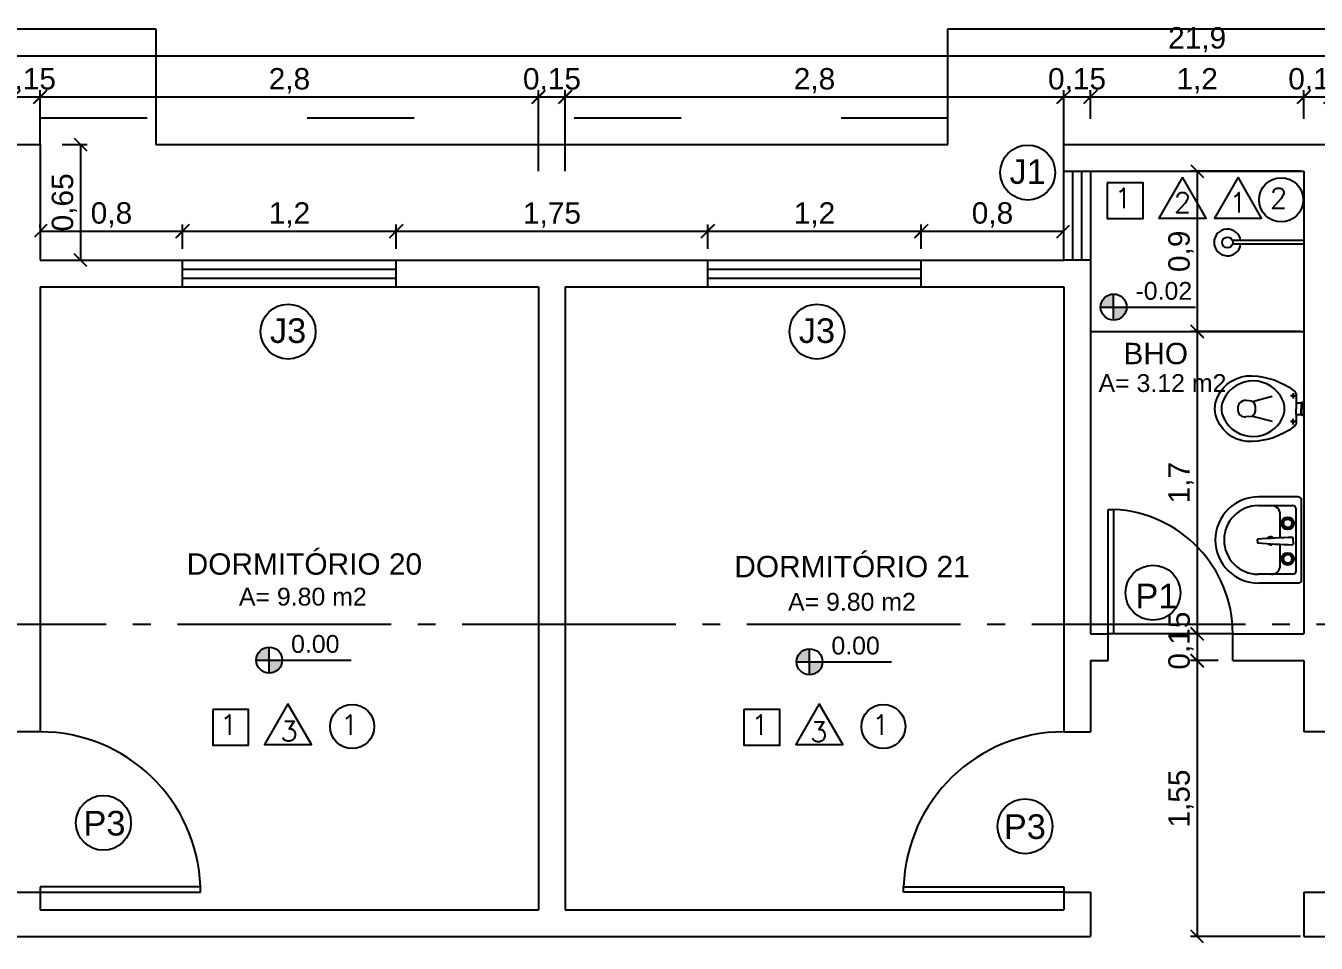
# Model space of a CAD drawing. Header units: millimetres. Extents: x 313 to 493, y 47 to 181.
# Drawn here: x 346.88 to 354.13, y 96.45 to 101.6 of the extents above; entities that cross this region are included whole.
import ezdxf

# ---------------------------------------------------------------- set-up
doc = ezdxf.new("R2010")
doc.units = ezdxf.units.MM
doc.header["$LTSCALE"] = 0.05
doc.header["$MEASUREMENT"] = 0
doc.header["$PDMODE"] = 3
doc.linetypes.add('ACAD_ISO03W100', pattern=[30, 12, -18])
doc.linetypes.add('ACAD_ISO04W100', pattern=[30, 24, -3, 0, -3])
for name, color, linetype in [('01', 1, 'Continuous'), ('02', 2, 'Continuous'), ('03', 3, 'Continuous'), ('05', 5, 'Continuous'), ('2', 2, 'Continuous'), ('A110', 2, 'Continuous'), ('A2TXT25', 2, 'Continuous'), ('BAN', 13, 'Continuous'), ('COBERTURA', 7, 'ACAD_ISO03W100'), ('CORTE', 6, 'ACAD_ISO04W100'), ('TRACEJADO', 7, 'ACAD_ISO03W100')]:
    doc.layers.add(name, color=color, linetype=linetype)
doc.styles.add('ROMANS', font='romans.shx', dxfattribs={"height": 0.15})
doc.styles.get("Standard").update_dxf_attribs({"font": 'arial.ttf'})
doc.dimstyles.new('ISO-25', dxfattribs={"dimscale": 0.04, "dimtxt": 4, "dimasz": 2.5, "dimexe": 1.25, "dimexo": 0.625, "dimtad": 1, "dimdec": 3, "dimtxsty": 'Standard', "dimblk": 'OBLIQUE', "dimcen": 2.5, "dimadec": 0, "dimazin": 0, "dimtfac": 1, "dimtdec": 3, "dimtmove": 0, "dimatfit": 3, "dimldrblk": 'OBLIQUE', "dimfxl": 1, "dimarcsym": 0})

# ---------------------------------------------------------------- blocks, each defined once
blk = doc.blocks.new('_Oblique')
at = {"layer": 'TRACEJADO', "color": 0, "lineweight": -2}
blk.add_line((-0.5, -0.5), (0.5, 0.5), dxfattribs=at)
blk = doc.blocks.new('*D32')
at = {"layer": 'BAN', "color": 0}
for p, q in [((347.0837, 100.9329), (347.2251, 100.9329)), ((347.1876, 100.9329), (347.1876, 100.2829)), ((347.0493, 100.2829), (347.2251, 100.2829))]:
    blk.add_line(p, q, dxfattribs=at)
at = {"layer": 'Defpoints', "color": 0}
for p in [(347.065, 100.9329), (347.0306, 100.2829), (347.1876, 100.2829)]:
    blk.add_point(p, dxfattribs=at)
at = {"layer": 'BAN', "color": 0, "xscale": 0.075, "yscale": 0.075, "zscale": 0.075}
for p, rotation in [((347.1876, 100.9329), 90), ((347.1876, 100.2829), 270)]:
    blk.add_blockref('_Oblique', p, dxfattribs=dict(at, rotation=rotation))
at = {"layer": 'BAN', "color": 0, "insert": (347.0968, 100.6079), "char_height": 0.12, "attachment_point": 5, "rotation": 90}
blk.add_mtext('0,65', dxfattribs=at)
blk = doc.blocks.new('*D35')
at = {"layer": 'BAN', "color": 0}
for p, q in [((342.5111, 100.4902), (342.5111, 101.468)), ((342.5111, 101.4305), (364.4111, 101.4305)), ((364.4111, 100.5066), (364.4111, 101.468))]:
    blk.add_line(p, q, dxfattribs=at)
at = {"layer": 'Defpoints', "color": 0}
for p in [(364.4111, 101.4305), (364.4111, 100.4878), (342.5111, 100.4715)]:
    blk.add_point(p, dxfattribs=at)
at = {"layer": 'BAN', "color": 0, "xscale": 0.075, "yscale": 0.075, "zscale": 0.075, "rotation": 180}
blk.add_blockref('_Oblique', (342.5111, 101.4305), dxfattribs=at)
at = {"layer": 'BAN', "color": 0, "xscale": 0.075, "yscale": 0.075, "zscale": 0.075}
blk.add_blockref('_Oblique', (364.4111, 101.4305), dxfattribs=at)
at = {"layer": 'BAN', "color": 0, "insert": (353.4611, 101.5213), "char_height": 0.12, "attachment_point": 5}
blk.add_mtext('21,9', dxfattribs=at)
blk = doc.blocks.new('*D41')
at = {"layer": 'BAN', "color": 0}
for p, q in [((348.9611, 100.3473), (348.9611, 100.484)), ((348.9611, 100.4465), (350.7111, 100.4465)), ((350.7111, 100.3473), (350.7111, 100.484))]:
    blk.add_line(p, q, dxfattribs=at)
at = {"layer": 'Defpoints', "color": 0}
for p in [(350.7111, 100.4465), (348.9611, 100.3286), (350.7111, 100.3286)]:
    blk.add_point(p, dxfattribs=at)
at = {"layer": 'BAN', "color": 0, "xscale": 0.075, "yscale": 0.075, "zscale": 0.075, "rotation": 180}
blk.add_blockref('_Oblique', (348.9611, 100.4465), dxfattribs=at)
at = {"layer": 'BAN', "color": 0, "xscale": 0.075, "yscale": 0.075, "zscale": 0.075}
blk.add_blockref('_Oblique', (350.7111, 100.4465), dxfattribs=at)
at = {"layer": 'BAN', "color": 0, "insert": (349.8361, 100.5374), "char_height": 0.12, "attachment_point": 5}
blk.add_mtext('1,75', dxfattribs=at)
blk = doc.blocks.new('*D61')
at = {"layer": 'BAN', "color": 0}
for p, q in [((346.9611, 100.4653), (346.9611, 100.484)), ((346.9611, 100.4465), (347.7611, 100.4465)), ((347.7611, 100.3473), (347.7611, 100.484))]:
    blk.add_line(p, q, dxfattribs=at)
at = {"layer": 'Defpoints', "color": 0}
for p in [(346.9611, 100.4465), (347.7611, 100.4465), (347.7611, 100.3286)]:
    blk.add_point(p, dxfattribs=at)
at = {"layer": 'BAN', "color": 0, "xscale": 0.075, "yscale": 0.075, "zscale": 0.075, "rotation": 180}
blk.add_blockref('_Oblique', (346.9611, 100.4465), dxfattribs=at)
at = {"layer": 'BAN', "color": 0, "xscale": 0.075, "yscale": 0.075, "zscale": 0.075}
blk.add_blockref('_Oblique', (347.7611, 100.4465), dxfattribs=at)
at = {"layer": 'BAN', "color": 0, "insert": (347.3611, 100.5374), "char_height": 0.12, "attachment_point": 5}
blk.add_mtext('0,8', dxfattribs=at)
blk = doc.blocks.new('*D62')
at = {"layer": 'BAN', "color": 0}
for p, q in [((347.7611, 100.3473), (347.7611, 100.484)), ((347.7611, 100.4465), (348.9611, 100.4465)), ((348.9611, 100.3473), (348.9611, 100.484))]:
    blk.add_line(p, q, dxfattribs=at)
at = {"layer": 'Defpoints', "color": 0}
for p in [(348.9611, 100.4465), (347.7611, 100.3286), (348.9611, 100.3286)]:
    blk.add_point(p, dxfattribs=at)
at = {"layer": 'BAN', "color": 0, "xscale": 0.075, "yscale": 0.075, "zscale": 0.075, "rotation": 180}
blk.add_blockref('_Oblique', (347.7611, 100.4465), dxfattribs=at)
at = {"layer": 'BAN', "color": 0, "xscale": 0.075, "yscale": 0.075, "zscale": 0.075}
blk.add_blockref('_Oblique', (348.9611, 100.4465), dxfattribs=at)
at = {"layer": 'BAN', "color": 0, "insert": (348.3611, 100.5374), "char_height": 0.12, "attachment_point": 5}
blk.add_mtext('1,2', dxfattribs=at)
blk = doc.blocks.new('*D69')
at = {"layer": 'BAN', "color": 0}
for p, q in [((350.7111, 100.3473), (350.7111, 100.484)), ((350.7111, 100.4465), (351.9111, 100.4465)), ((351.9111, 100.3473), (351.9111, 100.484))]:
    blk.add_line(p, q, dxfattribs=at)
at = {"layer": 'Defpoints', "color": 0}
for p in [(351.9111, 100.4465), (350.7111, 100.3286), (351.9111, 100.3286)]:
    blk.add_point(p, dxfattribs=at)
at = {"layer": 'BAN', "color": 0, "xscale": 0.075, "yscale": 0.075, "zscale": 0.075, "rotation": 180}
blk.add_blockref('_Oblique', (350.7111, 100.4465), dxfattribs=at)
at = {"layer": 'BAN', "color": 0, "xscale": 0.075, "yscale": 0.075, "zscale": 0.075}
blk.add_blockref('_Oblique', (351.9111, 100.4465), dxfattribs=at)
at = {"layer": 'BAN', "color": 0, "insert": (351.3111, 100.5374), "char_height": 0.12, "attachment_point": 5}
blk.add_mtext('1,2', dxfattribs=at)
blk = doc.blocks.new('*D70')
at = {"layer": 'BAN', "color": 0}
for p, q in [((351.9111, 100.3473), (351.9111, 100.484)), ((351.9111, 100.4465), (352.7111, 100.4465)), ((352.7111, 100.3473), (352.7111, 100.484))]:
    blk.add_line(p, q, dxfattribs=at)
at = {"layer": 'Defpoints', "color": 0}
for p in [(352.7111, 100.4465), (351.9111, 100.3286), (352.7111, 100.3286)]:
    blk.add_point(p, dxfattribs=at)
at = {"layer": 'BAN', "color": 0, "xscale": 0.075, "yscale": 0.075, "zscale": 0.075, "rotation": 180}
blk.add_blockref('_Oblique', (351.9111, 100.4465), dxfattribs=at)
at = {"layer": 'BAN', "color": 0, "xscale": 0.075, "yscale": 0.075, "zscale": 0.075}
blk.add_blockref('_Oblique', (352.7111, 100.4465), dxfattribs=at)
at = {"layer": 'BAN', "color": 0, "insert": (352.3111, 100.5374), "char_height": 0.12, "attachment_point": 5}
blk.add_mtext('0,8', dxfattribs=at)
blk = doc.blocks.new('*D160')
at = {"layer": 'BAN', "color": 0}
for p, q in [((346.9611, 101.0824), (346.9611, 101.238)), ((349.7611, 100.7841), (349.7611, 101.238)), ((346.9611, 101.2005), (349.7611, 101.2005))]:
    blk.add_line(p, q, dxfattribs=at)
at = {"layer": 'Defpoints', "color": 0}
for p in [(349.7611, 101.2005), (346.9611, 101.0636), (349.7611, 100.7653)]:
    blk.add_point(p, dxfattribs=at)
at = {"layer": 'BAN', "color": 0, "xscale": 0.075, "yscale": 0.075, "zscale": 0.075, "rotation": 180}
blk.add_blockref('_Oblique', (346.9611, 101.2005), dxfattribs=at)
at = {"layer": 'BAN', "color": 0, "xscale": 0.075, "yscale": 0.075, "zscale": 0.075}
blk.add_blockref('_Oblique', (349.7611, 101.2005), dxfattribs=at)
at = {"layer": 'BAN', "color": 0, "insert": (348.3611, 101.2913), "char_height": 0.12, "attachment_point": 5}
blk.add_mtext('2,8', dxfattribs=at)
blk = doc.blocks.new('*D165')
at = {"layer": 'BAN', "color": 0}
for p, q in [((346.8111, 101.0878), (346.8111, 101.238)), ((346.9611, 101.0824), (346.9611, 101.238)), ((346.8111, 101.2005), (346.9611, 101.2005))]:
    blk.add_line(p, q, dxfattribs=at)
at = {"layer": 'Defpoints', "color": 0}
for p in [(346.9611, 101.2005), (346.8111, 101.069), (346.9611, 101.0636)]:
    blk.add_point(p, dxfattribs=at)
at = {"layer": 'BAN', "color": 0, "xscale": 0.075, "yscale": 0.075, "zscale": 0.075, "rotation": 180}
blk.add_blockref('_Oblique', (346.8111, 101.2005), dxfattribs=at)
at = {"layer": 'BAN', "color": 0, "xscale": 0.075, "yscale": 0.075, "zscale": 0.075}
blk.add_blockref('_Oblique', (346.9611, 101.2005), dxfattribs=at)
at = {"layer": 'BAN', "color": 0, "insert": (346.8861, 101.2913), "char_height": 0.12, "attachment_point": 5}
blk.add_mtext('0,15', dxfattribs=at)
blk = doc.blocks.new('*D167')
at = {"layer": 'BAN', "color": 0}
for p, q in [((352.8611, 101.0775), (352.8611, 101.238)), ((354.0611, 101.0776), (354.0611, 101.238)), ((352.8611, 101.2005), (354.0611, 101.2005))]:
    blk.add_line(p, q, dxfattribs=at)
at = {"layer": 'Defpoints', "color": 0}
for p in [(354.0611, 101.2005), (352.8611, 101.0587), (354.0611, 101.0588)]:
    blk.add_point(p, dxfattribs=at)
at = {"layer": 'BAN', "color": 0, "xscale": 0.075, "yscale": 0.075, "zscale": 0.075, "rotation": 180}
blk.add_blockref('_Oblique', (352.8611, 101.2005), dxfattribs=at)
at = {"layer": 'BAN', "color": 0, "xscale": 0.075, "yscale": 0.075, "zscale": 0.075}
blk.add_blockref('_Oblique', (354.0611, 101.2005), dxfattribs=at)
at = {"layer": 'BAN', "color": 0, "insert": (353.4611, 101.2913), "char_height": 0.12, "attachment_point": 5}
blk.add_mtext('1,2', dxfattribs=at)
blk = doc.blocks.new('*D168')
at = {"layer": 'BAN', "color": 0}
for p, q in [((349.7611, 100.7841), (349.7611, 101.238)), ((349.9111, 100.7841), (349.9111, 101.238)), ((349.7611, 101.2005), (349.9111, 101.2005))]:
    blk.add_line(p, q, dxfattribs=at)
at = {"layer": 'Defpoints', "color": 0}
for p in [(349.9111, 101.2005), (349.7611, 100.7653), (349.9111, 100.7653)]:
    blk.add_point(p, dxfattribs=at)
at = {"layer": 'BAN', "color": 0, "xscale": 0.075, "yscale": 0.075, "zscale": 0.075, "rotation": 180}
blk.add_blockref('_Oblique', (349.7611, 101.2005), dxfattribs=at)
at = {"layer": 'BAN', "color": 0, "xscale": 0.075, "yscale": 0.075, "zscale": 0.075}
blk.add_blockref('_Oblique', (349.9111, 101.2005), dxfattribs=at)
at = {"layer": 'BAN', "color": 0, "insert": (349.8361, 101.2913), "char_height": 0.12, "attachment_point": 5}
blk.add_mtext('0,15', dxfattribs=at)
blk = doc.blocks.new('*D169')
at = {"layer": 'BAN', "color": 0}
for p, q in [((349.9111, 100.7841), (349.9111, 101.238)), ((352.7111, 101.0775), (352.7111, 101.238)), ((349.9111, 101.2005), (352.7111, 101.2005))]:
    blk.add_line(p, q, dxfattribs=at)
at = {"layer": 'Defpoints', "color": 0}
for p in [(352.7111, 101.2005), (352.7111, 101.0587), (349.9111, 100.7653)]:
    blk.add_point(p, dxfattribs=at)
at = {"layer": 'BAN', "color": 0, "xscale": 0.075, "yscale": 0.075, "zscale": 0.075, "rotation": 180}
blk.add_blockref('_Oblique', (349.9111, 101.2005), dxfattribs=at)
at = {"layer": 'BAN', "color": 0, "xscale": 0.075, "yscale": 0.075, "zscale": 0.075}
blk.add_blockref('_Oblique', (352.7111, 101.2005), dxfattribs=at)
at = {"layer": 'BAN', "color": 0, "insert": (351.3111, 101.2913), "char_height": 0.12, "attachment_point": 5}
blk.add_mtext('2,8', dxfattribs=at)
blk = doc.blocks.new('*D170')
at = {"layer": 'BAN', "color": 0}
for p, q in [((352.7111, 101.0775), (352.7111, 101.238)), ((352.8611, 101.0775), (352.8611, 101.238)), ((352.7111, 101.2005), (352.8611, 101.2005))]:
    blk.add_line(p, q, dxfattribs=at)
at = {"layer": 'Defpoints', "color": 0}
for p in [(352.8611, 101.2005), (352.7111, 101.0587), (352.8611, 101.0587)]:
    blk.add_point(p, dxfattribs=at)
at = {"layer": 'BAN', "color": 0, "xscale": 0.075, "yscale": 0.075, "zscale": 0.075, "rotation": 180}
blk.add_blockref('_Oblique', (352.7111, 101.2005), dxfattribs=at)
at = {"layer": 'BAN', "color": 0, "xscale": 0.075, "yscale": 0.075, "zscale": 0.075}
blk.add_blockref('_Oblique', (352.8611, 101.2005), dxfattribs=at)
at = {"layer": 'BAN', "color": 0, "insert": (352.7861, 101.2913), "char_height": 0.12, "attachment_point": 5}
blk.add_mtext('0,15', dxfattribs=at)
blk = doc.blocks.new('*D172')
at = {"layer": 'BAN', "color": 0}
for p, q in [((354.0611, 101.0776), (354.0611, 101.238)), ((354.2111, 101.0775), (354.2111, 101.238)), ((354.0611, 101.2005), (354.2111, 101.2005))]:
    blk.add_line(p, q, dxfattribs=at)
at = {"layer": 'Defpoints', "color": 0}
for p in [(354.2111, 101.2005), (354.0611, 101.0588), (354.2111, 101.0588)]:
    blk.add_point(p, dxfattribs=at)
at = {"layer": 'BAN', "color": 0, "xscale": 0.075, "yscale": 0.075, "zscale": 0.075, "rotation": 180}
blk.add_blockref('_Oblique', (354.0611, 101.2005), dxfattribs=at)
at = {"layer": 'BAN', "color": 0, "xscale": 0.075, "yscale": 0.075, "zscale": 0.075}
blk.add_blockref('_Oblique', (354.2111, 101.2005), dxfattribs=at)
at = {"layer": 'BAN', "color": 0, "insert": (354.1361, 101.2913), "char_height": 0.12, "attachment_point": 5}
blk.add_mtext('0,15', dxfattribs=at)
blk = doc.blocks.new('*D196')
at = {"layer": 'BAN', "color": 0}
for p, q in [((354.0424, 100.7829), (353.4236, 100.7829)), ((353.4611, 100.7829), (353.4611, 99.8829)), ((354.0424, 99.8829), (353.4236, 99.8829))]:
    blk.add_line(p, q, dxfattribs=at)
at = {"layer": 'Defpoints', "color": 0}
for p in [(354.0611, 100.7829), (353.4611, 99.8829), (354.0611, 99.8829)]:
    blk.add_point(p, dxfattribs=at)
at = {"layer": 'BAN', "color": 0, "xscale": 0.075, "yscale": 0.075, "zscale": 0.075}
for p, rotation in [((353.4611, 100.7829), 90), ((353.4611, 99.8829), 270)]:
    blk.add_blockref('_Oblique', p, dxfattribs=dict(at, rotation=rotation))
at = {"layer": 'BAN', "color": 0, "insert": (353.3703, 100.3329), "char_height": 0.12, "attachment_point": 5, "rotation": 90}
blk.add_mtext('0,9', dxfattribs=at)
blk = doc.blocks.new('*D200')
at = {"layer": 'BAN', "color": 0}
for p, q in [((353.4424, 99.8829), (353.4236, 99.8829)), ((353.4611, 99.8829), (353.4611, 98.1829)), ((353.5816, 98.1829), (353.4236, 98.1829))]:
    blk.add_line(p, q, dxfattribs=at)
at = {"layer": 'Defpoints', "color": 0}
for p in [(353.4611, 99.8829), (353.4611, 98.1829), (353.6003, 98.1829)]:
    blk.add_point(p, dxfattribs=at)
at = {"layer": 'BAN', "color": 0, "xscale": 0.075, "yscale": 0.075, "zscale": 0.075}
for p, rotation in [((353.4611, 99.8829), 90), ((353.4611, 98.1829), 270)]:
    blk.add_blockref('_Oblique', p, dxfattribs=dict(at, rotation=rotation))
at = {"layer": 'BAN', "color": 0, "insert": (353.3703, 99.0329), "char_height": 0.12, "attachment_point": 5, "rotation": 90}
blk.add_mtext('1,7', dxfattribs=at)
blk = doc.blocks.new('*D201')
at = {"layer": 'BAN', "color": 0}
for p, q in [((353.5816, 98.1829), (353.4236, 98.1829)), ((353.4611, 98.1829), (353.4611, 98.0329)), ((353.5785, 98.0329), (353.4236, 98.0329))]:
    blk.add_line(p, q, dxfattribs=at)
at = {"layer": 'Defpoints', "color": 0}
for p in [(353.6003, 98.1829), (353.4611, 98.0329), (353.5972, 98.0329)]:
    blk.add_point(p, dxfattribs=at)
at = {"layer": 'BAN', "color": 0, "xscale": 0.075, "yscale": 0.075, "zscale": 0.075}
for p, rotation in [((353.4611, 98.1829), 90), ((353.4611, 98.0329), 270)]:
    blk.add_blockref('_Oblique', p, dxfattribs=dict(at, rotation=rotation))
at = {"layer": 'BAN', "color": 0, "insert": (353.3703, 98.1454), "char_height": 0.12, "attachment_point": 5, "rotation": 90}
blk.add_mtext('0,15', dxfattribs=at)
blk = doc.blocks.new('*D202')
at = {"layer": 'BAN', "color": 0}
for p, q in [((353.5785, 98.0329), (353.4236, 98.0329)), ((353.4611, 98.0329), (353.4611, 96.4829)), ((354.0424, 96.4829), (353.4236, 96.4829))]:
    blk.add_line(p, q, dxfattribs=at)
at = {"layer": 'Defpoints', "color": 0}
for p in [(353.5972, 98.0329), (353.4611, 96.4829), (354.0611, 96.4829)]:
    blk.add_point(p, dxfattribs=at)
at = {"layer": 'BAN', "color": 0, "xscale": 0.075, "yscale": 0.075, "zscale": 0.075}
for p, rotation in [((353.4611, 98.0329), 90), ((353.4611, 96.4829), 270)]:
    blk.add_blockref('_Oblique', p, dxfattribs=dict(at, rotation=rotation))
at = {"layer": 'BAN', "color": 0, "insert": (353.3703, 97.2579), "char_height": 0.12, "attachment_point": 5, "rotation": 90}
blk.add_mtext('1,55', dxfattribs=at)

msp = doc.modelspace()

# ---------------------------------------------------------------- hatches: boundary and pattern name
at = {"layer": '01'}
h = msp.add_hatch(color=256, dxfattribs=at)
h.paths.add_polyline_path([(352.9919, 100.0198), (352.9919, 100.0927, 0.414214), (352.9189, 100.0198)])
h.paths.add_polyline_path([(353.0649, 100.0198), (352.9919, 100.0198), (352.9919, 99.9468, 0.414214)])
h = msp.add_hatch(color=256, dxfattribs=at)
h.paths.add_polyline_path([(348.2477, 98.0361), (348.2477, 98.1091, 0.414214), (348.1747, 98.0361)])
h.paths.add_polyline_path([(348.3207, 98.0361), (348.2477, 98.0361), (348.2477, 97.9631, 0.414214)])
h = msp.add_hatch(color=256, dxfattribs=at)
h.paths.add_polyline_path([(351.2835, 98.0267), (351.2835, 98.0997, 0.414214), (351.2105, 98.0267)])
h.paths.add_polyline_path([(351.3565, 98.0267), (351.2835, 98.0267), (351.2835, 97.9537, 0.414214)])

# ---------------------------------------------------------------- linework, layer by layer
for p, q in [((352.9919, 99.9468), (352.9919, 100.0927)), ((352.9189, 100.0198), (353.4524, 100.0198)), ((353.6611, 98.1829), (352.9761, 98.1829)), ((348.2477, 97.9631), (348.2477, 98.1091)), ((351.2835, 97.9537), (351.2835, 98.0997)), ((348.1747, 98.0361), (348.7082, 98.0361)), ((351.2105, 98.0267), (351.744, 98.0267))]:
    msp.add_line(p, q, dxfattribs=at)
for centre in [(352.9919, 100.0198), (348.2477, 98.0361), (351.2835, 98.0267)]:
    msp.add_circle(centre, 0.073, dxfattribs=at)
at = {"layer": '02'}
for p, q in [((344.8111, 101.5829), (347.6111, 101.5829)), ((347.6111, 101.5829), (347.6111, 100.9329)), ((352.0611, 101.5829), (354.8611, 101.5829)), ((352.0611, 100.9329), (352.0611, 101.5829)), ((347.6111, 100.9329), (352.0611, 100.9329)), ((352.7611, 100.7829), (352.7611, 100.2829)), ((352.8111, 100.7829), (352.8111, 100.2829)), ((354.0611, 100.3929), (353.6594, 100.3929)), ((354.0611, 100.3729), (353.6594, 100.3729)), ((350.7111, 100.2829), (351.9111, 100.2829)), ((347.7611, 100.2329), (348.9611, 100.2329)), ((350.7111, 100.2329), (351.9111, 100.2329)), ((347.7611, 100.1829), (348.9611, 100.1829)), ((350.7111, 100.1829), (351.9111, 100.1829)), ((350.7111, 100.1329), (351.9111, 100.1329)), ((352.8611, 99.8829), (354.0611, 99.8829)), ((352.9911, 98.1829), (352.9611, 98.1829)), ((346.9611, 96.7629), (346.9611, 96.7329)), ((346.9611, 96.7629), (346.9611, 96.7329)), ((352.7111, 96.7629), (352.7111, 96.7329))]:
    msp.add_line(p, q, dxfattribs=at)
at = {"layer": '02', "linetype": 'Continuous'}
for centre in [(352.5091, 100.7756), (348.3537, 99.8818), (351.3251, 99.8818), (353.2129, 98.4145), (347.3161, 97.1217), (352.4941, 97.1021)]:
    msp.add_circle(centre, 0.1544, dxfattribs=at)
at = {"layer": '02'}
msp.add_circle((353.6311, 100.3829), 0.03, dxfattribs=at)
msp.add_arc((353.6311, 100.3829), 0.075, 7.66226, 352.33774, dxfattribs=at)
at = {"layer": '05'}
for p, q in [((345.4611, 100.9329), (346.9611, 100.9329)), ((346.9611, 100.9329), (346.9611, 100.2829)), ((352.7111, 100.2829), (352.7111, 100.9329)), ((352.7111, 100.9329), (354.2111, 100.9329)), ((352.7111, 100.7829), (352.8611, 100.7829)), ((352.8611, 100.7829), (352.8611, 98.1829)), ((352.8611, 100.7829), (354.0611, 100.7829)), ((354.0611, 100.7829), (354.0611, 98.1829)), ((346.9611, 100.2829), (347.7611, 100.2829)), ((347.7611, 100.1329), (347.7611, 100.2829)), ((348.9611, 100.2829), (349.9111, 100.2829)), ((348.9611, 100.1329), (348.9611, 100.2829)), ((349.7611, 100.2829), (350.7111, 100.2829)), ((350.7111, 100.1329), (350.7111, 100.2829)), ((351.9111, 100.1329), (351.9111, 100.2829)), ((351.9111, 100.2829), (352.7111, 100.2829)), ((352.8611, 100.2829), (352.7111, 100.2829)), ((346.9611, 100.1329), (347.7611, 100.1329)), ((346.9611, 100.1329), (346.9611, 97.6329)), ((348.9611, 100.1329), (349.7611, 100.1329)), ((349.7611, 100.1329), (349.7611, 96.6329)), ((349.7611, 100.1329), (349.7611, 96.6329)), ((349.9111, 100.1329), (350.7111, 100.1329)), ((349.9111, 100.1329), (349.9111, 96.6329)), ((349.9111, 100.1329), (349.9111, 96.6329)), ((351.9111, 100.1329), (352.7111, 100.1329)), ((352.7111, 100.1329), (352.7111, 97.6329)), ((352.8611, 98.1829), (352.9611, 98.1829)), ((352.9611, 98.0329), (352.9611, 98.1829)), ((353.6611, 98.1829), (354.0611, 98.1829)), ((353.6611, 98.0329), (353.6611, 98.1829)), ((352.8611, 98.0329), (352.9611, 98.0329)), ((352.8611, 98.0329), (352.8611, 97.6329)), ((353.6611, 98.0329), (354.0611, 98.0329)), ((354.0611, 98.0329), (354.0611, 97.6329)), ((346.9611, 97.6329), (346.8111, 97.6329)), ((352.7111, 97.6329), (352.8611, 97.6329)), ((354.2111, 97.6329), (354.0611, 97.6329)), ((346.8111, 96.7329), (346.9611, 96.7329)), ((346.9611, 96.7329), (346.9611, 96.6329)), ((352.7111, 96.7329), (352.8611, 96.7329)), ((352.7111, 96.7329), (352.7111, 96.6329)), ((352.8611, 96.7329), (352.8611, 96.4829)), ((354.0611, 96.7329), (354.0611, 96.4829)), ((354.0611, 96.7329), (354.2111, 96.7329)), ((346.9611, 96.6329), (349.7611, 96.6329)), ((349.9111, 96.6329), (352.7111, 96.6329)), ((346.8111, 96.4829), (346.9611, 96.4829)), ((346.9111, 96.4829), (349.9111, 96.4829)), ((349.9111, 96.4829), (352.8611, 96.4829)), ((354.0611, 96.4829), (354.2111, 96.4829))]:
    msp.add_line(p, q, dxfattribs=at)
at = {"layer": '2'}
for p, q in [((347.7611, 100.2829), (348.9611, 100.2829)), ((347.7611, 100.1329), (348.9611, 100.1329)), ((353.7685, 99.4915), (353.7353, 99.4941)), ((353.7717, 99.4897), (353.8834, 99.519)), ((354.0159, 99.521), (353.9852, 99.521)), ((354.0005, 99.5364), (354.0005, 99.5056)), ((354.0175, 99.4802), (354.0175, 99.4485)), ((354.0462, 99.4802), (354.0462, 99.4485)), ((353.7685, 99.4053), (353.7353, 99.4028)), ((353.7713, 99.4073), (353.8834, 99.378)), ((354.0175, 99.4167), (354.0175, 99.4485)), ((354.0462, 99.4167), (354.0462, 99.4485)), ((354.0159, 99.3759), (353.9852, 99.3759)), ((354.0005, 99.3606), (354.0005, 99.3913)), ((354.0281, 98.9536), (353.8056, 98.9536)), ((353.8056, 98.9042), (353.8781, 98.9042)), ((353.8781, 98.9042), (353.9969, 98.9042)), ((354.0481, 98.4886), (354.0481, 98.9336)), ((352.9611, 98.8829), (352.9911, 98.8829)), ((352.9611, 98.1829), (352.9611, 98.8829)), ((352.9911, 98.8829), (352.9911, 98.1829)), ((353.9281, 98.7227), (353.9281, 98.8542)), ((354.0169, 98.5386), (354.0169, 98.8842)), ((353.7997, 98.7047), (353.7997, 98.7128)), ((353.7997, 98.7047), (353.7997, 98.6965)), ((353.9281, 98.5686), (353.9281, 98.6866)), ((353.9997, 98.7047), (353.9997, 98.7226)), ((353.9997, 98.7047), (353.9997, 98.6867)), ((353.9969, 98.5186), (353.8056, 98.5186)), ((354.0281, 98.4686), (353.8056, 98.4686)), ((347.8611, 96.7629), (346.9611, 96.7629)), ((346.9611, 96.7329), (347.8611, 96.7329)), ((347.8611, 96.7329), (347.8611, 96.7629)), ((351.8111, 96.7329), (351.8111, 96.7629)), ((351.8111, 96.7629), (352.7111, 96.7629)), ((352.7111, 96.7329), (351.8111, 96.7329))]:
    msp.add_line(p, q, dxfattribs=at)
msp.add_lwpolyline([(354.0464, 99.4818, -0.868852), (354.0575, 99.4802), (354.0575, 99.4485), (354.0575, 99.4167, -0.868852), (354.0464, 99.4151), (354.0177, 99.4151), (354.0177, 99.3747, -0.237631), (354.0032, 99.3459, -0.148029), (353.7706, 99.2636, -0.31016), (353.5754, 99.3833, -0.21646), (353.5754, 99.5136, -0.30817), (353.7706, 99.6333, -0.152934), (354.0032, 99.551, -0.237634), (354.0177, 99.5222), (354.0177, 99.4818), (354.0464, 99.4818)], format="xyb", dxfattribs=at)
for centre, radius in [((354.0005, 99.521), 0.00512), ((354.0005, 99.3759), 0.00512), ((353.9697, 98.8047), 0.035), ((353.9697, 98.8047), 0.025), ((353.9697, 98.8047), 0.024), ((353.9697, 98.6047), 0.035), ((353.9697, 98.6047), 0.025), ((353.9697, 98.6047), 0.024)]:
    msp.add_circle(centre, radius, dxfattribs=at)
for centre, radius, start, end in [((353.7752, 99.4213), 0.1833, 24.88174, 153.93377), ((353.7121, 99.4485), 0.1148, 152.27758, 207.72242), ((353.7305, 99.4532), 0.0411, 83.38385, 186.61615), ((353.7508, 99.457), 0.0388, 347.22588, 62.84653), ((353.8351, 99.4485), 0.1175, 334.82339, 25.17661), ((353.7752, 99.4757), 0.1833, 206.09832, 335.08617), ((353.7307, 99.4438), 0.0412, 173.55086, 276.44914), ((353.7426, 99.4436), 0.0462, 304.01379, 6.04102), ((353.8056, 98.7111), 0.2425, 90, 270), ((353.8056, 98.7111), 0.193, 90, 270), ((353.8781, 98.8542), 0.05, 0, 90), ((353.9969, 98.8842), 0.02, 0, 90), ((354.0281, 98.9336), 0.02, 0, 90), ((352.9611, 98.1829), 0.7, 0, 87.54371), ((353.8017, 98.7128), 0.002, 94.83899, 180), ((353.8017, 98.6965), 0.002, 180, 265.16101), ((354.0419, 95.8753), 2.8497, 90.88971, 94.83899), ((354.0419, 101.534), 2.8497, 265.16101, 269.11029), ((353.8727, 98.7061), 0.0225, 41.22337, 145.61809), ((353.8727, 98.7061), 0.0225, 224.22519, 308.92653), ((353.9977, 98.7226), 0.002, 0, 90.88971), ((353.9977, 98.6867), 0.002, 269.11029, 0), ((353.8781, 98.5686), 0.05, 270, 0), ((353.9969, 98.5386), 0.02, 270, 0), ((354.0281, 98.4886), 0.02, 270, 0), ((346.9611, 96.7329), 0.9, 1.91021, 90), ((352.7111, 96.7329), 0.9, 90, 178.08979)]:
    msp.add_arc(centre, radius, start, end, dxfattribs=at)
at = {"layer": 'A110'}
for points in [[(352.9559, 100.7187), (352.9559, 100.5175), (353.1571, 100.5175), (353.1571, 100.7187)], [(353.3787, 100.749), (353.2466, 100.5201), (353.5108, 100.5201)], [(353.6906, 100.749), (353.5585, 100.5201), (353.8227, 100.5201)], [(347.93, 97.7594), (347.93, 97.5583), (348.1312, 97.5583), (348.1312, 97.7594)], [(348.3528, 97.7897), (348.2207, 97.5609), (348.4849, 97.5609)], [(350.9148, 97.7594), (350.9148, 97.5583), (351.116, 97.5583), (351.116, 97.7594)], [(351.3375, 97.7897), (351.2054, 97.5609), (351.4696, 97.5609)]]:
    msp.add_lwpolyline(points, close=True, dxfattribs=at)
for centre in [(353.9333, 100.6221), (348.7134, 97.6629), (351.6982, 97.6629)]:
    msp.add_circle(centre, 0.1237, dxfattribs=at)
at = {"layer": 'COBERTURA'}
for p, q in [((346.9611, 101.0829), (352.7111, 101.0829)), ((346.9611, 100.9329), (346.9611, 101.0829)), ((352.7111, 100.9329), (352.7111, 101.0829))]:
    msp.add_line(p, q, dxfattribs=at)
at = {"layer": 'CORTE'}
msp.add_line((339.7318, 98.2377), (373.8692, 98.2377), dxfattribs=at)

# ---------------------------------------------------------------- texts
at = {"layer": '01', "char_height": 0.1, "attachment_point": 1}
for s, insert in [('-0.02', (353.1146, 100.1607)), ('A= 3.12 m2', (352.9072, 99.6427)), ('A= 9.80 m2', (348.0772, 98.4426)), ('A= 9.80 m2', (351.1625, 98.4136)), ('0.00', (348.3704, 98.177)), ('0.00', (351.4062, 98.1677))]:
    msp.add_mtext(s, dxfattribs=dict(at, insert=insert))
at = {"layer": '02', "linetype": 'Continuous', "char_height": 0.13823, "attachment_point": 1}
for s, insert, width in [('J1', (352.4068, 100.8502), 9.2679), ('J3', (348.2515, 99.9564), 9.2679), ('J3', (351.2229, 99.9564), 9.2679), ('P1', (353.1143, 98.4652), 9.26787), ('P3', (347.2037, 97.1886), 9.26787), ('P3', (352.3749, 97.1695), 9.26787)]:
    msp.add_mtext(s, dxfattribs=dict(at, insert=insert, width=width))
at = {"layer": '03'}
for s, p in [('BHO', (353.0467, 99.6988)), ('DORMITÓRIO 20', (347.7839, 98.516)), ('DORMITÓRIO 21', (350.8607, 98.5017))]:
    msp.add_text(s, height=0.12, dxfattribs=at).set_placement(p)
at = {"layer": 'A2TXT25', "style": 'ROMANS'}
for s, p in [('1', (352.9969, 100.5762)), ('2', (353.3309, 100.5505)), ('1', (353.6428, 100.5505)), ('2', (353.8703, 100.5762)), ('1', (347.971, 97.6169)), ('3', (348.3105, 97.5801)), ('1', (348.6504, 97.6169)), ('1', (350.9557, 97.6169)), ('3', (351.287, 97.5765)), ('1', (351.6351, 97.6169))]:
    msp.add_text(s, height=0.1125, dxfattribs=at).set_placement(p)

# ---------------------------------------------------------------- dimensions: what is measured, and where the dimension line sits
at = {"layer": 'BAN'}
for base, p1, p2, picture, middle in [((364.4111, 101.4305), (342.5111, 100.4715), (364.4111, 100.4878), '*D35', (353.4611, 101.5213)), ((349.7611, 101.2005), (346.9611, 101.0636), (349.7611, 100.7653), '*D160', (348.3611, 101.2913)), ((352.7111, 101.2005), (349.9111, 100.7653), (352.7111, 101.0587), '*D169', (351.3111, 101.2913)), ((354.0611, 101.2005), (352.8611, 101.0587), (354.0611, 101.0588), '*D167', (353.4611, 101.2913)), ((347.7611, 100.4465), (346.9611, 100.4465), (347.7611, 100.3286), '*D61', (347.3611, 100.5374)), ((348.9611, 100.4465), (347.7611, 100.3286), (348.9611, 100.3286), '*D62', (348.3611, 100.5374)), ((350.7111, 100.4465), (348.9611, 100.3286), (350.7111, 100.3286), '*D41', (349.8361, 100.5374)), ((351.9111, 100.4465), (350.7111, 100.3286), (351.9111, 100.3286), '*D69', (351.3111, 100.5374)), ((352.7111, 100.4465), (351.9111, 100.3286), (352.7111, 100.3286), '*D70', (352.3111, 100.5374))]:
    dim = msp.add_linear_dim(base=base, p1=p1, p2=p2, dimstyle='ISO-25', override={"dimscale": 0.03, "dimtmove": 1}, dxfattribs=at)
    dim.commit()
    dim.dimension.update_dxf_attribs({"geometry": picture, "text_midpoint": middle})
for base, p1, p2, picture, middle in [((346.9611, 101.2005), (346.8111, 101.069), (346.9611, 101.0636), '*D165', (346.8861, 101.2005)), ((349.9111, 101.2005), (349.7611, 100.7653), (349.9111, 100.7653), '*D168', (349.8361, 101.2005)), ((352.8611, 101.2005), (352.7111, 101.0587), (352.8611, 101.0587), '*D170', (352.7861, 101.2005)), ((354.2111, 101.2005), (354.0611, 101.0588), (354.2111, 101.0588), '*D172', (354.1361, 101.2005))]:
    dim = msp.add_linear_dim(base=base, p1=p1, p2=p2, dimstyle='ISO-25', override={"dimscale": 0.03, "dimtmove": 1}, dxfattribs=at)
    dim.commit()
    dim.dimension.update_dxf_attribs({"geometry": picture, "text_midpoint": middle, "dimtype": 160})
for base, p1, p2, picture, middle in [((347.1876, 100.2829), (347.065, 100.9329), (347.0306, 100.2829), '*D32', (347.0968, 100.6079)), ((353.4611, 99.8829), (354.0611, 100.7829), (354.0611, 99.8829), '*D196', (353.3703, 100.3329)), ((353.4611, 98.1829), (353.4611, 99.8829), (353.6003, 98.1829), '*D200', (353.3703, 99.0329)), ((353.4611, 96.4829), (353.5972, 98.0329), (354.0611, 96.4829), '*D202', (353.3703, 97.2579))]:
    dim = msp.add_linear_dim(base=base, p1=p1, p2=p2, angle=90, dimstyle='ISO-25', override={"dimscale": 0.03, "dimtmove": 1}, dxfattribs=at)
    dim.commit()
    dim.dimension.update_dxf_attribs({"geometry": picture, "text_midpoint": middle})
dim = msp.add_linear_dim(base=(353.4611, 98.0329), p1=(353.6003, 98.1829), p2=(353.5972, 98.0329), angle=90, dimstyle='ISO-25', override={"dimscale": 0.03, "dimtmove": 1}, dxfattribs=at)
dim.commit()
dim.dimension.update_dxf_attribs({"geometry": '*D201', "text_midpoint": (353.4611, 98.1454), "dimtype": 160})

doc.saveas('drawing.dxf')
